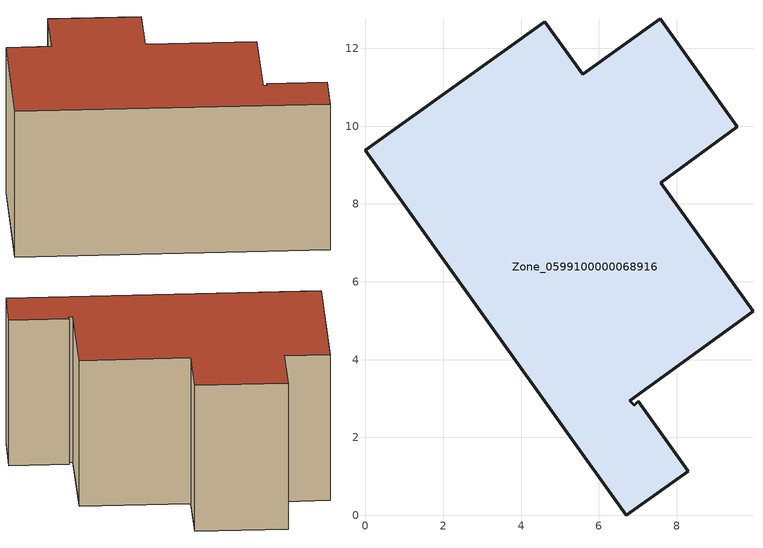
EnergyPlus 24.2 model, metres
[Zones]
Zone_0599100000068916
 floor ground (C_G): 9.96,5.24 6.79,2.94 6.91,2.82 7.01,2.93 8.29,1.14 6.7,0 0,9.38 4.61,12.69 5.59,11.33 7.58,12.76 9.55,9.98 7.59,8.54 z0
 wall outside (C_F): 9.55,9.98 7.58,12.76 5.59,11.33 4.61,12.69 0,9.38 6.7,0 8.29,1.14 7.01,2.93 6.91,2.82 6.79,2.94 9.96,5.24 7.59,8.54 9.55,9.98 z0:5.84
 roof outside (C_R): 6.79,2.94 9.96,5.24 7.59,8.54 9.55,9.98 7.58,12.76 5.59,11.33 4.61,12.69 0,9.38 6.7,0 8.29,1.14 7.01,2.93 6.91,2.82 z5.84
[BUILDING]
Pand.0599100000068916: North Axis=0; Terrain=City; Loads Convergence Tolerance Value=0.04; Temperature Convergence Tolerance Value=0.4; Solar Distribution=FullExterior; Maximum Number of Warmup Days=25; Minimum Number of Warmup Days=1
[Site:Location]
Rotterdam.The.Hague.AP_ZH_NLD Design_Conditions: Latitude=51.96; Longitude=4.45; Time Zone=1; Elevation=-4.5
[SITE:GROUNDTEMPERATURE:BUILDINGSURFACE]
18, 18, 18, 18, 18, 18, 18, 18, 18, 18, 18, 18
[MATERIAL] Thermal Absorptance=0.9; Solar Absorptance=0.7; Visible Absorptance=0.7
Name | Roughness | Thickness | Conductivity | Density | Specific Heat
G.TC.1975-1991 | MediumSmooth | 0.15 | 0.288461 | 540 | 1210
F.TC.1975-1991 | Rough | 0.3 | 0.230769 | 1920 | 840
R.TC.1975-1991 | MediumRough | 0.2 | 0.153846 | 1500 | 1000
[CONSTRUCTION]
C_G: G.TC.1975-1991
C_F: F.TC.1975-1991
C_R: R.TC.1975-1991
[ZONE]
Zone_0599100000068916: Type=1; Multiplier=1; Ceiling Height=Autocalculate; Volume=Autocalculate; Floor Area=autocalculate; Part of Total Floor Area=Yes
[ZONEINFILTRATION:DESIGNFLOWRATE]
Infil_Zone_0599100000068916: Zone or ZoneList or Space or SpaceList=Zone_0599100000068916; Schedule=AlwaysOn; Design Flow Rate Calculation Method=Flow/Area; Flow Rate per Floor Area=0.003; Constant Term Coefficient=1; Temperature Term Coefficient=0; Velocity Term Coefficient=0; Velocity Squared Term Coefficient=0
[HVACTEMPLATE:ZONE:IDEALLOADSAIRSYSTEM]
Zone_0599100000068916: Maximum Heating Supply Air Temperature=50; Minimum Cooling Supply Air Temperature=13; Maximum Heating Supply Air Humidity Ratio=0.0156; Minimum Cooling Supply Air Humidity Ratio=0.0077; Heating Limit=NoLimit; Cooling Limit=NoLimit; Dehumidification Control Type=ConstantSensibleHeatRatio; Cooling Sensible Heat Ratio=0.7; Dehumidification Setpoint=60; Humidification Control Type=None; Humidification Setpoint=30; Outdoor Air Method=None; Outdoor Air Flow Rate per Person=0.00944; Outdoor Air Flow Rate per Zone Floor Area=0; Outdoor Air Flow Rate per Zone=0; Demand Controlled Ventilation Type=None; Outdoor Air Economizer Type=NoEconomizer; Heat Recovery Type=None; Sensible Heat Recovery Effectiveness=0.7; Latent Heat Recovery Effectiveness=0.65
[ZONECONTROL:THERMOSTAT]
ThermostatControl_Zone_0599100000068916: Zone or ZoneList=Zone_0599100000068916; Control Type Schedule=DualSetpointControlType; Control 1=Thermostat_Zone_0599100000068916; Temperature Difference Between Cutout And Setpoint=0
[THERMOSTATSETPOINT:DUALSETPOINT]
Thermostat_Zone_0599100000068916: Heating Setpoint Temperature Schedule=HeatingSetpoint_Zone_0599100000068916; Cooling Setpoint Temperature Schedule=CoolingSetpoint_Zone_0599100000068916
[SCHEDULE:COMPACT]
HeatingSetpoint_Zone_0599100000068916: Through: 12/31, For: AllDays, Until: 24:00, 21
CoolingSetpoint_Zone_0599100000068916: Through: 12/31, For: AllDays, Until: 24:00, 24
DualSetpointControlType: Through: 12/31, For: AllDays, Until: 24:00, 4
AlwaysOn: Through: 12/31, For: AllDays, Until: 24:00, 1
